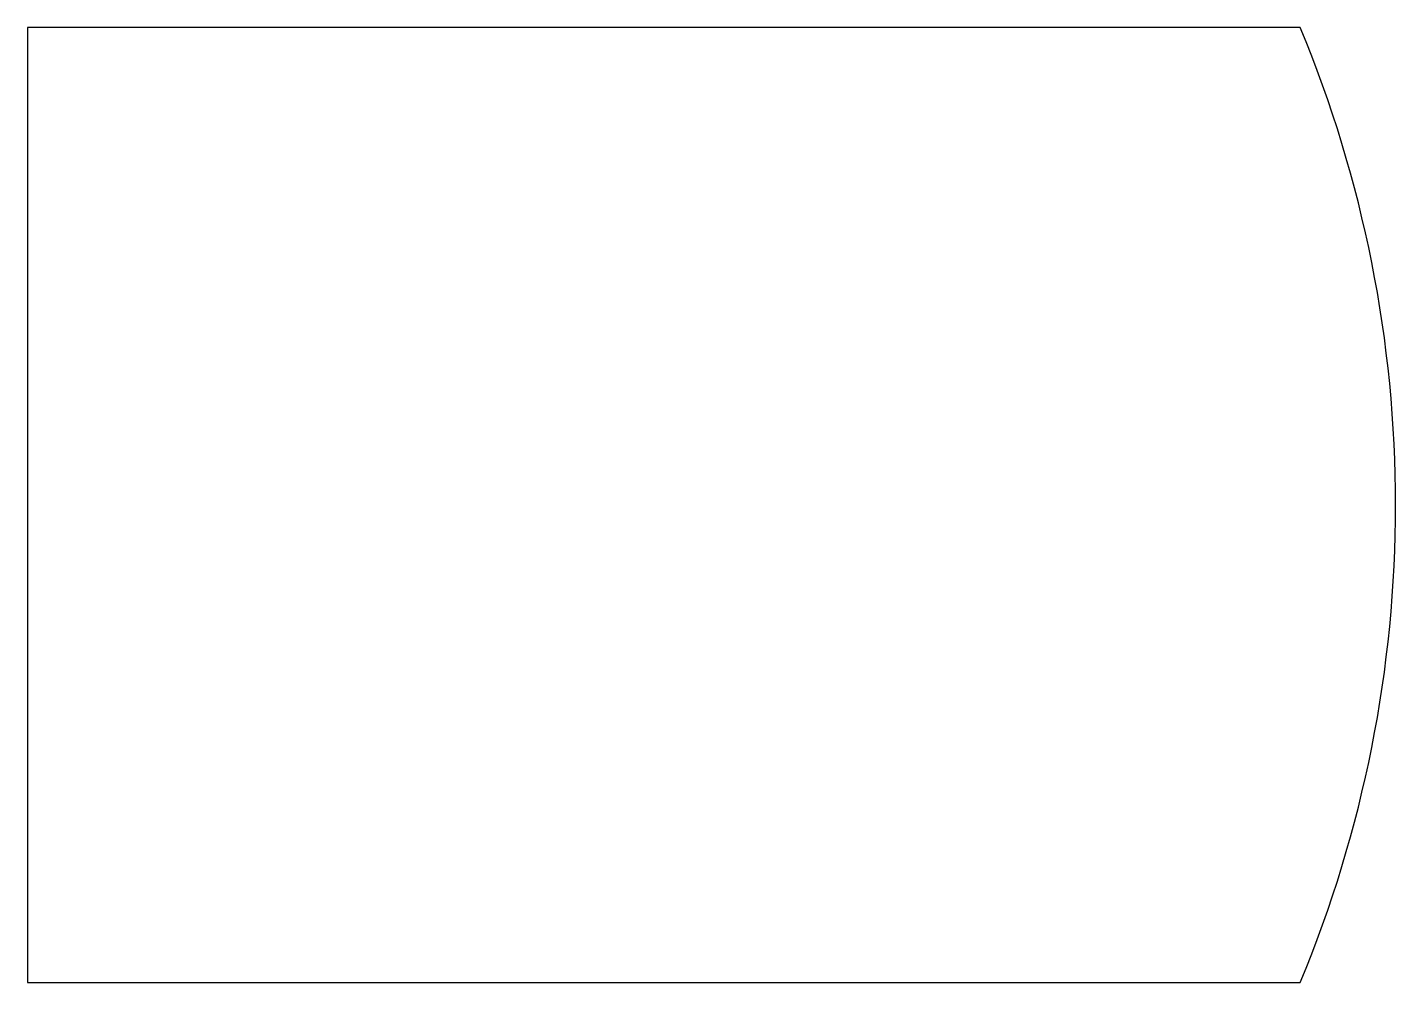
# Model space of a CAD drawing. Header units: millimetres. Extents: x 0 to 86, y 0 to 60.
import ezdxf

# ---------------------------------------------------------------- set-up
doc = ezdxf.new("R2010")
doc.units = ezdxf.units.MM
doc.layers.get('0').update_dxf_attribs({"linetype": 'CONTINUOUS', "true_color": 0x344755})

msp = doc.modelspace()

# ---------------------------------------------------------------- linework, layer by layer
msp.add_lwpolyline([(0, 0), (80, 0, 0.2), (80, 60), (0, 60)], format="xyb", close=True)

doc.saveas('drawing.dxf')
